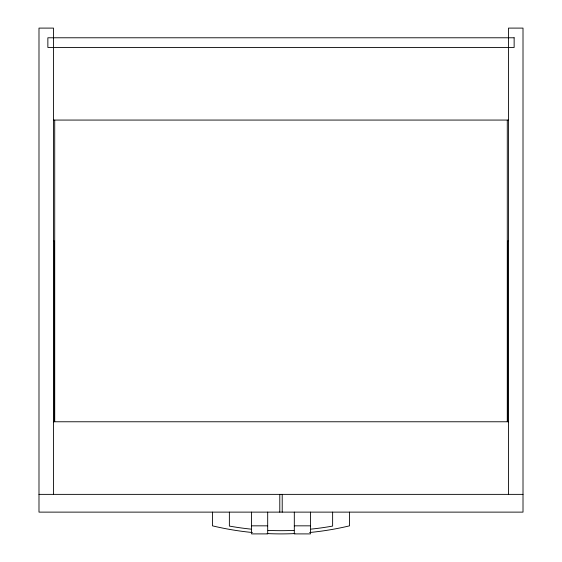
<?xml version="1.0" encoding="UTF-8"?>
<svg xmlns="http://www.w3.org/2000/svg" width="562" height="562" viewBox="0 0 562 562"><rect width="100%" height="100%" fill="white"/><g stroke="black" fill="none" stroke-linecap="round" stroke-linejoin="round"><path stroke-width="0.84" d="M53.509 120.064L508.491 120.064M53.509 241.07L54.317 241.07L54.317 421.626M508.491 241.07L507.683 241.07L507.683 421.626M53.509 421.767L508.491 421.767M38.989 494.37L523.011 494.37M251.558 525.835L267.688 525.835M294.312 525.835L310.442 525.835M508.491 494.37L508.491 28.1L523.011 28.1L523.011 512.123L38.989 512.123L38.989 28.1L53.509 28.1L53.509 494.37M507.282 120.17L507.282 421.69M349.571 512.123L349.571 525.835A295.45 295.45 0 0 1 309.571 532.516M332.627 512.123L332.627 526.074A292.226 292.226 0 0 1 311.116 529.116M310.442 512.123L310.442 533.9L294.312 533.9L294.312 512.123M282.208 494.37L282.208 512.123M279.792 494.37L279.792 512.123M267.688 512.123L267.688 533.9L251.558 533.9L251.558 512.123M229.373 512.123L229.373 526.074A292.226 292.226 0 0 0 250.884 529.116M212.429 512.123L212.429 525.835A295.45 295.45 0 0 0 252.429 532.516M54.718 120.17L54.718 421.69M293.905 530.388A292.226 292.226 0 0 1 268.095 530.388M294.874 533.577A295.45 295.45 0 0 1 267.126 533.577M514.139 37.78L47.861 37.78L47.861 47.461L514.139 47.461L514.139 37.78"/></g></svg>
